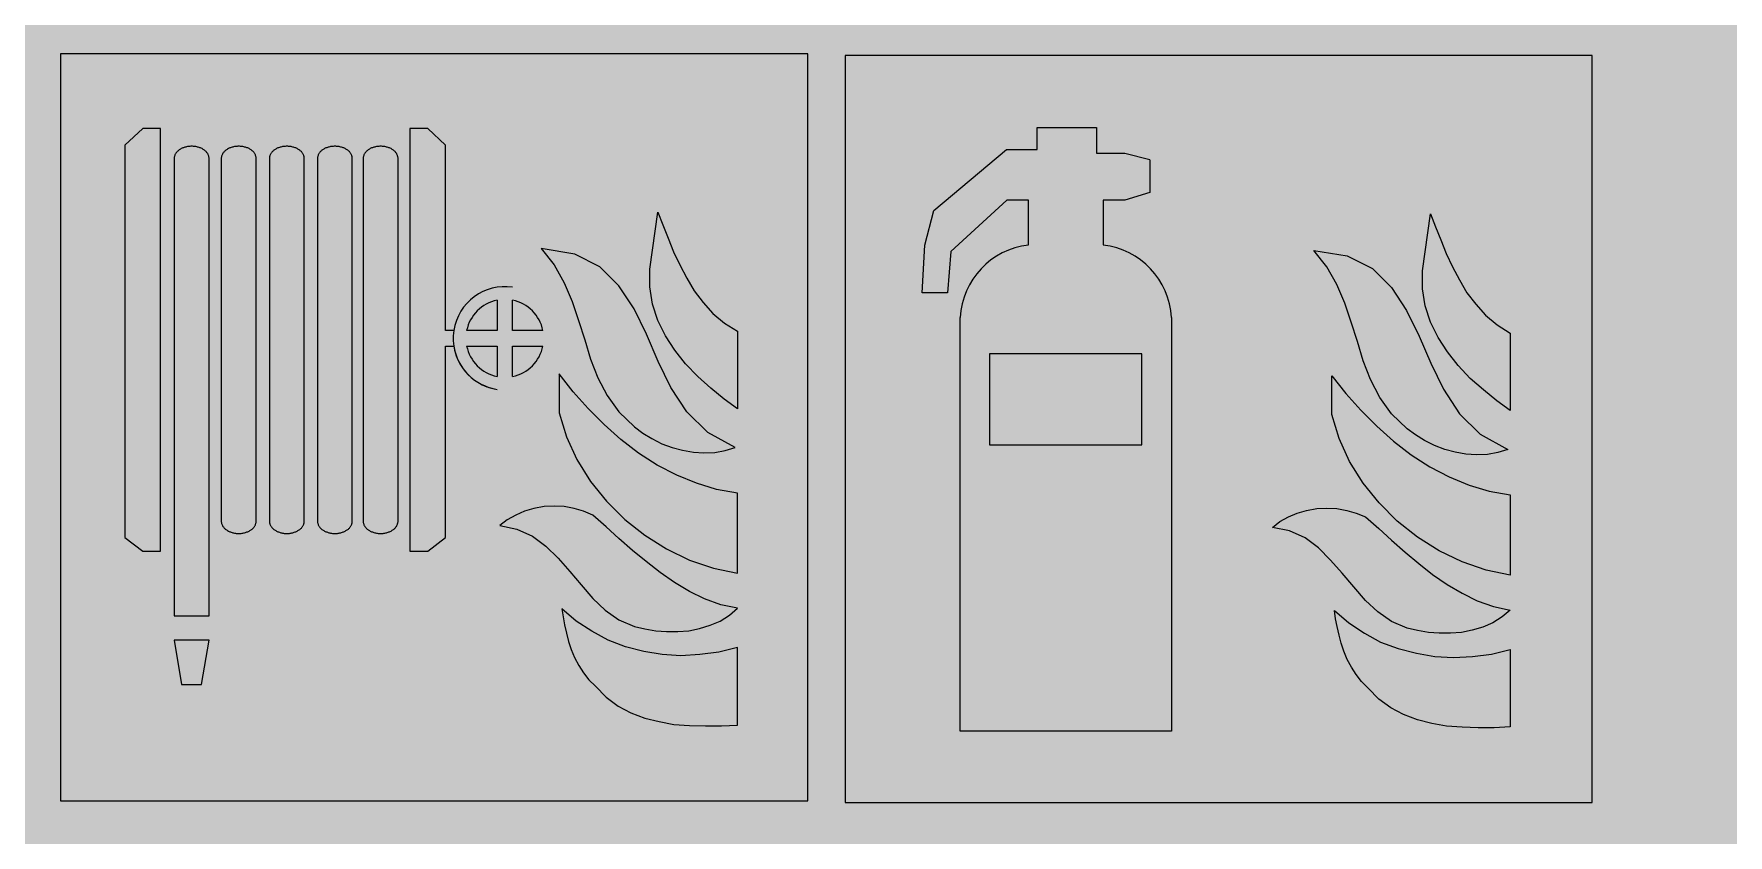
# Model space of a CAD drawing. Header units: metres. Extents: x 19 to 194, y 62 to 154.
# Drawn here: x 68.658 to 70.925, y 71.849 to 72.922 of the extents above; entities that cross this region are included whole.
import ezdxf

# ---------------------------------------------------------------- set-up
doc = ezdxf.new("R2010")
doc.units = ezdxf.units.M
doc.header["$MEASUREMENT"] = 0
doc.layers.add('ALL', color=7, linetype='Continuous')
doc.layers.add('ALL4', color=7, linetype='Continuous')

msp = doc.modelspace()

# ---------------------------------------------------------------- hatches: boundary and pattern name
at = {"layer": 'ALL4', "lineweight": 0, "true_color": 0xe6e6e6, "transparency": 33554687}
h = msp.add_hatch(color=254, dxfattribs=at)
h.dxf.hatch_style = 1
h.paths.add_polyline_path([(181.2945, 128.8704), (187.0549, 128.8704), (187.0549, 139.3912), (29.3495, 139.4008), (29.3495, 127.8507), (32.7796, 127.8507), (32.7295, 82.9907), (29.3495, 82.9907), (29.3495, 69.8204), (187.0545, 69.8204), (187.0545, 83.1151), (181.2945, 83.1151)])

# ---------------------------------------------------------------- linework, layer by layer
at = {"layer": 'ALL', "color": 1, "lineweight": 25}
for points in [[(68.6931, 71.895), (69.6931, 71.895), (69.6931, 72.895), (68.6931, 72.895)], [(70.7431, 71.8926), (70.7431, 72.8926), (69.7431, 72.8926), (69.7431, 71.8926)], [(68.8269, 72.7953), (68.8032, 72.7953), (68.7794, 72.7729), (68.7794, 72.2475), (68.8032, 72.2292), (68.8269, 72.2292)], [(68.892, 72.755), (68.892, 72.7558), (68.8919, 72.7566), (68.8917, 72.7574), (68.8915, 72.7582), (68.8913, 72.759), (68.891, 72.7597), (68.8906, 72.7605), (68.8902, 72.7612), (68.8898, 72.762), (68.8892, 72.7627), (68.8887, 72.7634), (68.8881, 72.7641), (68.8874, 72.7647), (68.8867, 72.7653), (68.886, 72.7659), (68.8852, 72.7665), (68.8843, 72.7671), (68.8835, 72.7676), (68.8826, 72.7681), (68.8816, 72.7686), (68.8807, 72.769), (68.8797, 72.7694), (68.8787, 72.7697), (68.8776, 72.7701), (68.8765, 72.7703), (68.8755, 72.7706), (68.8744, 72.7708), (68.8732, 72.771), (68.8721, 72.7711), (68.871, 72.7712), (68.8698, 72.7713), (68.8687, 72.7713), (68.8676, 72.7713), (68.8664, 72.7712), (68.8653, 72.7711), (68.8642, 72.771), (68.863, 72.7708), (68.8619, 72.7706), (68.8608, 72.7703), (68.8598, 72.7701), (68.8587, 72.7697), (68.8577, 72.7694), (68.8567, 72.769), (68.8558, 72.7686), (68.8548, 72.7681), (68.8539, 72.7676), (68.8531, 72.7671), (68.8522, 72.7665), (68.8514, 72.7659), (68.8507, 72.7653), (68.85, 72.7647), (68.8493, 72.7641), (68.8487, 72.7634), (68.8482, 72.7627), (68.8476, 72.762), (68.8472, 72.7612), (68.8468, 72.7605), (68.8464, 72.7597), (68.8461, 72.759), (68.8458, 72.7582), (68.8457, 72.7574), (68.8455, 72.7566), (68.8454, 72.7558), (68.8454, 72.755), (68.8454, 72.1426), (68.892, 72.1426)], [(68.955, 72.755), (68.955, 72.7558), (68.9549, 72.7566), (68.9547, 72.7574), (68.9545, 72.7582), (68.9543, 72.759), (68.954, 72.7597), (68.9536, 72.7605), (68.9532, 72.7612), (68.9528, 72.762), (68.9522, 72.7627), (68.9517, 72.7634), (68.9511, 72.7641), (68.9504, 72.7647), (68.9497, 72.7653), (68.949, 72.7659), (68.9482, 72.7665), (68.9473, 72.7671), (68.9465, 72.7676), (68.9456, 72.7681), (68.9446, 72.7686), (68.9437, 72.769), (68.9427, 72.7694), (68.9417, 72.7697), (68.9406, 72.7701), (68.9395, 72.7703), (68.9385, 72.7706), (68.9374, 72.7708), (68.9362, 72.771), (68.9351, 72.7711), (68.934, 72.7712), (68.9328, 72.7713), (68.9317, 72.7713), (68.9306, 72.7713), (68.9294, 72.7712), (68.9283, 72.7711), (68.9272, 72.771), (68.926, 72.7708), (68.9249, 72.7706), (68.9238, 72.7703), (68.9228, 72.7701), (68.9217, 72.7697), (68.9207, 72.7694), (68.9197, 72.769), (68.9188, 72.7686), (68.9178, 72.7681), (68.9169, 72.7676), (68.9161, 72.7671), (68.9152, 72.7665), (68.9144, 72.7659), (68.9137, 72.7653), (68.913, 72.7647), (68.9123, 72.7641), (68.9117, 72.7634), (68.9112, 72.7627), (68.9106, 72.762), (68.9102, 72.7612), (68.9098, 72.7605), (68.9094, 72.7597), (68.9091, 72.759), (68.9088, 72.7582), (68.9087, 72.7574), (68.9085, 72.7566), (68.9084, 72.7558), (68.9084, 72.755), (68.9084, 72.2693), (68.9084, 72.2685), (68.9085, 72.2677), (68.9087, 72.2669), (68.9088, 72.2661), (68.9091, 72.2653), (68.9094, 72.2645), (68.9098, 72.2638), (68.9102, 72.263), (68.9106, 72.2623), (68.9112, 72.2616), (68.9117, 72.2609), (68.9123, 72.2602), (68.913, 72.2596), (68.9137, 72.2589), (68.9144, 72.2583), (68.9152, 72.2577), (68.9161, 72.2572), (68.9169, 72.2567), (68.9178, 72.2562), (68.9188, 72.2557), (68.9197, 72.2553), (68.9207, 72.2549), (68.9217, 72.2545), (68.9228, 72.2542), (68.9238, 72.2539), (68.9249, 72.2537), (68.926, 72.2535), (68.9272, 72.2533), (68.9283, 72.2531), (68.9294, 72.253), (68.9306, 72.253), (68.9317, 72.253), (68.9328, 72.253), (68.934, 72.253), (68.9351, 72.2531), (68.9362, 72.2533), (68.9374, 72.2535), (68.9385, 72.2537), (68.9395, 72.2539), (68.9406, 72.2542), (68.9417, 72.2545), (68.9427, 72.2549), (68.9437, 72.2553), (68.9446, 72.2557), (68.9456, 72.2562), (68.9465, 72.2567), (68.9473, 72.2572), (68.9482, 72.2577), (68.949, 72.2583), (68.9497, 72.2589), (68.9504, 72.2596), (68.9511, 72.2602), (68.9517, 72.2609), (68.9522, 72.2616), (68.9528, 72.2623), (68.9532, 72.263), (68.9536, 72.2638), (68.954, 72.2645), (68.9543, 72.2653), (68.9545, 72.2661), (68.9547, 72.2669), (68.9549, 72.2677), (68.955, 72.2685), (68.955, 72.2693)], [(69.0194, 72.755), (69.0194, 72.7558), (69.0193, 72.7566), (69.0191, 72.7574), (69.0189, 72.7582), (69.0187, 72.759), (69.0184, 72.7597), (69.018, 72.7605), (69.0176, 72.7612), (69.0172, 72.762), (69.0166, 72.7627), (69.0161, 72.7634), (69.0155, 72.7641), (69.0148, 72.7647), (69.0141, 72.7653), (69.0134, 72.7659), (69.0126, 72.7665), (69.0117, 72.7671), (69.0109, 72.7676), (69.01, 72.7681), (69.009, 72.7686), (69.0081, 72.769), (69.0071, 72.7694), (69.0061, 72.7697), (69.005, 72.7701), (69.0039, 72.7703), (69.0029, 72.7706), (69.0018, 72.7708), (69.0006, 72.771), (68.9995, 72.7711), (68.9984, 72.7712), (68.9972, 72.7713), (68.9961, 72.7713), (68.995, 72.7713), (68.9938, 72.7712), (68.9927, 72.7711), (68.9916, 72.771), (68.9904, 72.7708), (68.9893, 72.7706), (68.9882, 72.7703), (68.9872, 72.7701), (68.9861, 72.7697), (68.9851, 72.7694), (68.9841, 72.769), (68.9832, 72.7686), (68.9822, 72.7681), (68.9813, 72.7676), (68.9805, 72.7671), (68.9796, 72.7665), (68.9788, 72.7659), (68.9781, 72.7653), (68.9774, 72.7647), (68.9767, 72.7641), (68.9761, 72.7634), (68.9756, 72.7627), (68.975, 72.762), (68.9746, 72.7612), (68.9742, 72.7605), (68.9738, 72.7597), (68.9735, 72.759), (68.9732, 72.7582), (68.9731, 72.7574), (68.9729, 72.7566), (68.9728, 72.7558), (68.9728, 72.755), (68.9728, 72.2693), (68.9728, 72.2685), (68.9729, 72.2677), (68.9731, 72.2669), (68.9732, 72.2661), (68.9735, 72.2653), (68.9738, 72.2645), (68.9742, 72.2638), (68.9746, 72.263), (68.975, 72.2623), (68.9756, 72.2616), (68.9761, 72.2609), (68.9767, 72.2602), (68.9774, 72.2596), (68.9781, 72.2589), (68.9788, 72.2583), (68.9796, 72.2577), (68.9805, 72.2572), (68.9813, 72.2567), (68.9822, 72.2562), (68.9832, 72.2557), (68.9841, 72.2553), (68.9851, 72.2549), (68.9861, 72.2545), (68.9872, 72.2542), (68.9882, 72.2539), (68.9893, 72.2537), (68.9904, 72.2535), (68.9916, 72.2533), (68.9927, 72.2531), (68.9938, 72.253), (68.995, 72.253), (68.9961, 72.253), (68.9972, 72.253), (68.9984, 72.253), (68.9995, 72.2531), (69.0006, 72.2533), (69.0018, 72.2535), (69.0029, 72.2537), (69.0039, 72.2539), (69.005, 72.2542), (69.0061, 72.2545), (69.0071, 72.2549), (69.0081, 72.2553), (69.009, 72.2557), (69.01, 72.2562), (69.0109, 72.2567), (69.0117, 72.2572), (69.0126, 72.2577), (69.0134, 72.2583), (69.0141, 72.2589), (69.0148, 72.2596), (69.0155, 72.2602), (69.0161, 72.2609), (69.0166, 72.2616), (69.0172, 72.2623), (69.0176, 72.263), (69.018, 72.2638), (69.0184, 72.2645), (69.0187, 72.2653), (69.0189, 72.2661), (69.0191, 72.2669), (69.0193, 72.2677), (69.0194, 72.2685), (69.0194, 72.2693)], [(69.0837, 72.755), (69.0837, 72.7558), (69.0836, 72.7566), (69.0834, 72.7574), (69.0832, 72.7582), (69.083, 72.759), (69.0827, 72.7597), (69.0823, 72.7605), (69.0819, 72.7612), (69.0815, 72.762), (69.0809, 72.7627), (69.0804, 72.7634), (69.0798, 72.7641), (69.0791, 72.7647), (69.0784, 72.7653), (69.0777, 72.7659), (69.0769, 72.7665), (69.076, 72.7671), (69.0752, 72.7676), (69.0743, 72.7681), (69.0733, 72.7686), (69.0724, 72.769), (69.0714, 72.7694), (69.0704, 72.7697), (69.0693, 72.7701), (69.0682, 72.7703), (69.0672, 72.7706), (69.0661, 72.7708), (69.0649, 72.771), (69.0638, 72.7711), (69.0627, 72.7712), (69.0615, 72.7713), (69.0604, 72.7713), (69.0593, 72.7713), (69.0581, 72.7712), (69.057, 72.7711), (69.0559, 72.771), (69.0547, 72.7708), (69.0536, 72.7706), (69.0525, 72.7703), (69.0515, 72.7701), (69.0504, 72.7697), (69.0494, 72.7694), (69.0484, 72.769), (69.0475, 72.7686), (69.0465, 72.7681), (69.0456, 72.7676), (69.0448, 72.7671), (69.0439, 72.7665), (69.0431, 72.7659), (69.0424, 72.7653), (69.0417, 72.7647), (69.041, 72.7641), (69.0404, 72.7634), (69.0399, 72.7627), (69.0393, 72.762), (69.0389, 72.7612), (69.0385, 72.7605), (69.0381, 72.7597), (69.0378, 72.759), (69.0375, 72.7582), (69.0374, 72.7574), (69.0372, 72.7566), (69.0371, 72.7558), (69.0371, 72.755), (69.0371, 72.2693), (69.0371, 72.2685), (69.0372, 72.2677), (69.0374, 72.2669), (69.0375, 72.2661), (69.0378, 72.2653), (69.0381, 72.2645), (69.0385, 72.2638), (69.0389, 72.263), (69.0393, 72.2623), (69.0399, 72.2616), (69.0404, 72.2609), (69.041, 72.2602), (69.0417, 72.2596), (69.0424, 72.2589), (69.0431, 72.2583), (69.0439, 72.2577), (69.0448, 72.2572), (69.0456, 72.2567), (69.0465, 72.2562), (69.0475, 72.2557), (69.0484, 72.2553), (69.0494, 72.2549), (69.0504, 72.2545), (69.0515, 72.2542), (69.0525, 72.2539), (69.0536, 72.2537), (69.0547, 72.2535), (69.0559, 72.2533), (69.057, 72.2531), (69.0581, 72.253), (69.0593, 72.253), (69.0604, 72.253), (69.0615, 72.253), (69.0627, 72.253), (69.0638, 72.2531), (69.0649, 72.2533), (69.0661, 72.2535), (69.0672, 72.2537), (69.0682, 72.2539), (69.0693, 72.2542), (69.0704, 72.2545), (69.0714, 72.2549), (69.0724, 72.2553), (69.0733, 72.2557), (69.0743, 72.2562), (69.0752, 72.2567), (69.076, 72.2572), (69.0769, 72.2577), (69.0777, 72.2583), (69.0784, 72.2589), (69.0791, 72.2596), (69.0798, 72.2602), (69.0804, 72.2609), (69.0809, 72.2616), (69.0815, 72.2623), (69.0819, 72.263), (69.0823, 72.2638), (69.0827, 72.2645), (69.083, 72.2653), (69.0832, 72.2661), (69.0834, 72.2669), (69.0836, 72.2677), (69.0837, 72.2685), (69.0837, 72.2693)], [(69.1449, 72.755), (69.1449, 72.7558), (69.1448, 72.7566), (69.1446, 72.7574), (69.1444, 72.7582), (69.1442, 72.759), (69.1439, 72.7597), (69.1435, 72.7605), (69.1431, 72.7612), (69.1427, 72.762), (69.1421, 72.7627), (69.1416, 72.7634), (69.141, 72.7641), (69.1403, 72.7647), (69.1396, 72.7653), (69.1389, 72.7659), (69.1381, 72.7665), (69.1372, 72.7671), (69.1364, 72.7676), (69.1355, 72.7681), (69.1345, 72.7686), (69.1336, 72.769), (69.1326, 72.7694), (69.1316, 72.7697), (69.1305, 72.7701), (69.1294, 72.7703), (69.1284, 72.7706), (69.1273, 72.7708), (69.1261, 72.771), (69.125, 72.7711), (69.1239, 72.7712), (69.1227, 72.7713), (69.1216, 72.7713), (69.1205, 72.7713), (69.1193, 72.7712), (69.1182, 72.7711), (69.1171, 72.771), (69.1159, 72.7708), (69.1148, 72.7706), (69.1137, 72.7703), (69.1127, 72.7701), (69.1116, 72.7697), (69.1106, 72.7694), (69.1096, 72.769), (69.1087, 72.7686), (69.1077, 72.7681), (69.1068, 72.7676), (69.106, 72.7671), (69.1051, 72.7665), (69.1043, 72.7659), (69.1036, 72.7653), (69.1029, 72.7647), (69.1022, 72.7641), (69.1016, 72.7634), (69.1011, 72.7627), (69.1005, 72.762), (69.1001, 72.7612), (69.0997, 72.7605), (69.0993, 72.7597), (69.099, 72.759), (69.0987, 72.7582), (69.0986, 72.7574), (69.0984, 72.7566), (69.0983, 72.7558), (69.0983, 72.755), (69.0983, 72.2693), (69.0983, 72.2685), (69.0984, 72.2677), (69.0986, 72.2669), (69.0987, 72.2661), (69.099, 72.2653), (69.0993, 72.2645), (69.0997, 72.2638), (69.1001, 72.263), (69.1005, 72.2623), (69.1011, 72.2616), (69.1016, 72.2609), (69.1022, 72.2602), (69.1029, 72.2596), (69.1036, 72.2589), (69.1043, 72.2583), (69.1051, 72.2577), (69.106, 72.2572), (69.1068, 72.2567), (69.1077, 72.2562), (69.1087, 72.2557), (69.1096, 72.2553), (69.1106, 72.2549), (69.1116, 72.2545), (69.1127, 72.2542), (69.1137, 72.2539), (69.1148, 72.2537), (69.1159, 72.2535), (69.1171, 72.2533), (69.1182, 72.2531), (69.1193, 72.253), (69.1205, 72.253), (69.1216, 72.253), (69.1227, 72.253), (69.1239, 72.253), (69.125, 72.2531), (69.1261, 72.2533), (69.1273, 72.2535), (69.1284, 72.2537), (69.1294, 72.2539), (69.1305, 72.2542), (69.1316, 72.2545), (69.1326, 72.2549), (69.1336, 72.2553), (69.1345, 72.2557), (69.1355, 72.2562), (69.1364, 72.2567), (69.1372, 72.2572), (69.1381, 72.2577), (69.1389, 72.2583), (69.1396, 72.2589), (69.1403, 72.2596), (69.141, 72.2602), (69.1416, 72.2609), (69.1421, 72.2616), (69.1427, 72.2623), (69.1431, 72.263), (69.1435, 72.2638), (69.1439, 72.2645), (69.1442, 72.2653), (69.1444, 72.2661), (69.1446, 72.2669), (69.1448, 72.2677), (69.1449, 72.2685), (69.1449, 72.2693)], [(69.5993, 72.4199), (69.5812, 72.4328), (69.5635, 72.4474), (69.5459, 72.463), (69.5298, 72.4801), (69.5152, 72.4983), (69.5028, 72.5175), (69.4924, 72.5382), (69.4856, 72.56), (69.482, 72.5829), (69.482, 72.6068), (69.4924, 72.6831), (69.4991, 72.666), (69.5064, 72.6483), (69.5137, 72.6301), (69.522, 72.6125), (69.5313, 72.5948), (69.5412, 72.5777), (69.5531, 72.5621), (69.5661, 72.5476), (69.5817, 72.5346), (69.5993, 72.5237)], [(70.6333, 72.5213), (70.6333, 72.4175), (70.6152, 72.4304), (70.5975, 72.445), (70.5799, 72.4606), (70.5638, 72.4777), (70.5492, 72.4959), (70.5368, 72.5151), (70.5264, 72.5358), (70.5196, 72.5576), (70.516, 72.5805), (70.516, 72.6044), (70.5264, 72.6807), (70.5331, 72.6636), (70.5404, 72.6459), (70.5477, 72.6277), (70.556, 72.6101), (70.5653, 72.5924), (70.5752, 72.5753), (70.5871, 72.5597), (70.6001, 72.5452), (70.6157, 72.5322), (70.6333, 72.5213)], [(69.4929, 72.4832), (69.4773, 72.5196), (69.4607, 72.5538), (69.4404, 72.5845), (69.415, 72.6099), (69.3813, 72.627), (69.3366, 72.6343), (69.3537, 72.6125), (69.3672, 72.5886), (69.3781, 72.5637), (69.3864, 72.5382), (69.3948, 72.5123), (69.4025, 72.4863), (69.4124, 72.4614), (69.4249, 72.4375), (69.4404, 72.4157), (69.4612, 72.3955), (69.4726, 72.3872), (69.4846, 72.3799), (69.4981, 72.3731), (69.5116, 72.3679), (69.5256, 72.3643), (69.5401, 72.3617), (69.5541, 72.3607), (69.5687, 72.3612), (69.5827, 72.3638), (69.5962, 72.3679), (69.5593, 72.3882), (69.5313, 72.4157), (69.51, 72.4484)], [(70.6302, 72.3655), (70.6167, 72.3614), (70.6027, 72.3588), (70.5881, 72.3583), (70.5741, 72.3593), (70.5596, 72.3619), (70.5456, 72.3655), (70.5321, 72.3707), (70.5186, 72.3775), (70.5066, 72.3848), (70.4952, 72.3931), (70.4744, 72.4133), (70.4589, 72.4351), (70.4464, 72.459), (70.4365, 72.4839), (70.4288, 72.5099), (70.4204, 72.5358), (70.4121, 72.5613), (70.4012, 72.5862), (70.3877, 72.6101), (70.3706, 72.6319), (70.4153, 72.6246), (70.449, 72.6075), (70.4744, 72.5821), (70.4947, 72.5514), (70.5113, 72.5172), (70.5269, 72.4808), (70.544, 72.446), (70.5653, 72.4133), (70.5933, 72.3858), (70.6302, 72.3655)], [(69.9366, 72.4936), (69.9366, 72.3717), (70.1404, 72.3717), (70.1404, 72.4936), (69.9366, 72.4936)], [(69.4919, 72.3445), (69.4669, 72.3606), (69.4431, 72.3788), (69.4207, 72.399), (69.3994, 72.4203), (69.3792, 72.4426), (69.3605, 72.4665), (69.3605, 72.4146), (69.3704, 72.3824), (69.3844, 72.3518), (69.4026, 72.3227), (69.4238, 72.2962), (69.4482, 72.2718), (69.4752, 72.2505), (69.5043, 72.2323), (69.535, 72.2173), (69.5671, 72.2064), (69.5993, 72.1996), (69.5993, 72.3071), (69.5713, 72.3118), (69.5443, 72.3201), (69.5178, 72.331)], [(70.6333, 72.3047), (70.6333, 72.1972), (70.6011, 72.204), (70.569, 72.2149), (70.5383, 72.2299), (70.5092, 72.2481), (70.4822, 72.2694), (70.4578, 72.2938), (70.4366, 72.3203), (70.4184, 72.3494), (70.4044, 72.38), (70.3945, 72.4122), (70.3945, 72.4641), (70.4132, 72.4402), (70.4334, 72.4179), (70.4547, 72.3966), (70.4771, 72.3764), (70.5009, 72.3582), (70.5259, 72.3421), (70.5518, 72.3286), (70.5783, 72.3177), (70.6053, 72.3094), (70.6333, 72.3047)], [(69.4405, 72.2463), (69.4234, 72.2619), (69.4057, 72.2775), (69.3932, 72.2827), (69.3808, 72.2863), (69.3673, 72.2889), (69.3538, 72.2894), (69.3403, 72.2889), (69.3268, 72.2863), (69.3143, 72.2827), (69.3024, 72.2775), (69.291, 72.2712), (69.2811, 72.2634), (69.3039, 72.2588), (69.3247, 72.2494), (69.3429, 72.2359), (69.359, 72.2198), (69.3746, 72.2022), (69.3901, 72.184), (69.4057, 72.1658), (69.4223, 72.1503), (69.4405, 72.1373), (69.4613, 72.1284), (69.4753, 72.1253), (69.4898, 72.1227), (69.5044, 72.1217), (69.5194, 72.1217), (69.534, 72.1227), (69.5485, 72.1258), (69.5625, 72.13), (69.576, 72.1357), (69.5885, 72.1435), (69.5994, 72.1528), (69.5771, 72.1575), (69.5552, 72.1653), (69.535, 72.1752), (69.5147, 72.1871), (69.4955, 72.2006), (69.4768, 72.2152), (69.4587, 72.2302)], [(70.6334, 72.1504), (70.6225, 72.1411), (70.61, 72.1333), (70.5965, 72.1276), (70.5825, 72.1234), (70.568, 72.1203), (70.5534, 72.1193), (70.5384, 72.1193), (70.5238, 72.1203), (70.5093, 72.1229), (70.4953, 72.126), (70.4745, 72.1349), (70.4563, 72.1479), (70.4397, 72.1634), (70.4241, 72.1816), (70.4086, 72.1998), (70.393, 72.2174), (70.3769, 72.2335), (70.3587, 72.247), (70.3379, 72.2564), (70.3151, 72.261), (70.325, 72.2688), (70.3364, 72.2751), (70.3483, 72.2803), (70.3608, 72.2839), (70.3743, 72.2865), (70.3878, 72.287), (70.4013, 72.2865), (70.4148, 72.2839), (70.4272, 72.2803), (70.4397, 72.2751), (70.4574, 72.2595), (70.4745, 72.2439), (70.4927, 72.2278), (70.5108, 72.2128), (70.5295, 72.1982), (70.5487, 72.1847), (70.569, 72.1728), (70.5892, 72.1629), (70.6111, 72.1551), (70.6334, 72.1504)], [(69.5993, 72.1002), (69.5744, 72.0939), (69.5489, 72.0908), (69.5235, 72.0893), (69.4986, 72.0908), (69.4737, 72.095), (69.4493, 72.1012), (69.4259, 72.11), (69.4041, 72.122), (69.3833, 72.1355), (69.3641, 72.1521), (69.3657, 72.1412), (69.3677, 72.1308), (69.3703, 72.1194), (69.3729, 72.1085), (69.3766, 72.0976), (69.3812, 72.0867), (69.3869, 72.0763), (69.3932, 72.0664), (69.4004, 72.0571), (69.4093, 72.0483), (69.4233, 72.0337), (69.4394, 72.0218), (69.4565, 72.013), (69.4752, 72.0057), (69.4944, 72.001), (69.5142, 71.9974), (69.5349, 71.9958), (69.5562, 71.9953), (69.578, 71.9953), (69.5993, 71.9963)], [(70.6333, 72.0978), (70.6333, 71.9939), (70.612, 71.9929), (70.5902, 71.9929), (70.5689, 71.9934), (70.5482, 71.995), (70.5284, 71.9986), (70.5092, 72.0033), (70.4905, 72.0106), (70.4734, 72.0194), (70.4573, 72.0313), (70.4433, 72.0459), (70.4344, 72.0547), (70.4272, 72.064), (70.4209, 72.0739), (70.4152, 72.0843), (70.4106, 72.0952), (70.4069, 72.1061), (70.4043, 72.117), (70.4017, 72.1284), (70.3997, 72.1388), (70.3981, 72.1497), (70.4173, 72.1331), (70.4381, 72.1196), (70.4599, 72.1076), (70.4833, 72.0988), (70.5077, 72.0926), (70.5326, 72.0884), (70.5575, 72.0869), (70.5829, 72.0884), (70.6084, 72.0915), (70.6333, 72.0978)], [(68.892, 72.1103), (68.8454, 72.1103), (68.8552, 72.0507), (68.8821, 72.0507)]]:
    msp.add_lwpolyline(points, close=True, dxfattribs=at)
for points in [[(69.1847, 72.7953), (69.1609, 72.7953)], [(69.1609, 72.7953), (69.1609, 72.2292)], [(69.2084, 72.7729), (69.1846, 72.7953)], [(70.0004, 72.7669), (70.0004, 72.7965)], [(70.0004, 72.7965), (70.0796, 72.7965)], [(70.0796, 72.7965), (70.0796, 72.7619)], [(69.2084, 72.5246), (69.2084, 72.7729)], [(69.862, 72.6852), (69.9593, 72.7669)], [(69.9593, 72.7669), (70.0004, 72.7669)], [(70.0796, 72.7619), (70.1175, 72.7619)], [(70.1176, 72.7619), (70.1512, 72.7534)], [(70.1512, 72.7533), (70.1512, 72.7092)], [(69.9598, 72.6992), (69.8846, 72.6305)], [(69.9885, 72.6992), (69.9598, 72.6992)], [(69.9885, 72.6392), (69.9885, 72.6992)], [(70.0885, 72.6992), (70.0885, 72.6392)], [(70.1175, 72.6992), (70.0885, 72.6992)], [(70.1512, 72.7092), (70.1176, 72.6992)], [(69.85, 72.6391), (69.862, 72.6851)], [(69.8465, 72.5753), (69.85, 72.6391)], [(69.8846, 72.6305), (69.8801, 72.5753)], [(69.2774, 72.5653), (69.2774, 72.5246)], [(69.2982, 72.5246), (69.2982, 72.5653)], [(69.8801, 72.5753), (69.8465, 72.5753)], [(69.8971, 71.9881), (69.8971, 72.5421)], [(70.1799, 72.5421), (70.1799, 71.9881)], [(69.2195, 72.5246), (69.2084, 72.5246)], [(69.2774, 72.5246), (69.2367, 72.5246)], [(69.3389, 72.5246), (69.2982, 72.5246)], [(69.2084, 72.2475), (69.2084, 72.5038)], [(69.2084, 72.5038), (69.2195, 72.5038)], [(69.2367, 72.5038), (69.2774, 72.5038)], [(69.2774, 72.5038), (69.2774, 72.4631)], [(69.2982, 72.5038), (69.3389, 72.5038)], [(69.2982, 72.4631), (69.2982, 72.5038)], [(69.1846, 72.2292), (69.2084, 72.2475)], [(69.1609, 72.2292), (69.1847, 72.2292)], [(70.1799, 71.9881), (69.8971, 71.9881)]]:
    msp.add_lwpolyline(points, dxfattribs=at)
for centre, radius, start, end in [((70.0007, 72.5361), 0.1037, 96.7397, 176.6901), ((70.0764, 72.5361), 0.1037, 3.3099, 83.2603), ((69.2878, 72.5142), 0.0691, 81.3391, -98.6609), ((69.2878, 72.5142), 0.0691, 81.3391, 171.3391), ((69.2878, 72.5142), 0.0521, 101.5069, 168.4931), ((69.2878, 72.5142), 0.0521, 11.5069, 78.4931), ((69.2878, 72.5142), 0.0691, -171.3391, -98.6609), ((69.2878, 72.5142), 0.0521, -168.4931, -101.5069), ((69.2878, 72.5142), 0.0521, -78.4931, -11.5069)]:
    msp.add_arc(centre, radius, start, end, dxfattribs=at)
at = {"layer": 'ALL4', "color": 1, "lineweight": 25}
for points in [[(68.6931, 71.895), (69.6931, 71.895), (69.6931, 72.895), (68.6931, 72.895)], [(70.7431, 71.8926), (70.7431, 72.8926), (69.7431, 72.8926), (69.7431, 71.8926)], [(68.8269, 72.7953), (68.8032, 72.7953), (68.7794, 72.7729), (68.7794, 72.2475), (68.8032, 72.2292), (68.8269, 72.2292)], [(68.892, 72.755), (68.892, 72.7558), (68.8919, 72.7566), (68.8917, 72.7574), (68.8915, 72.7582), (68.8913, 72.759), (68.891, 72.7597), (68.8906, 72.7605), (68.8902, 72.7612), (68.8898, 72.762), (68.8892, 72.7627), (68.8887, 72.7634), (68.8881, 72.7641), (68.8874, 72.7647), (68.8867, 72.7653), (68.886, 72.7659), (68.8852, 72.7665), (68.8843, 72.7671), (68.8835, 72.7676), (68.8826, 72.7681), (68.8816, 72.7686), (68.8807, 72.769), (68.8797, 72.7694), (68.8787, 72.7697), (68.8776, 72.7701), (68.8765, 72.7703), (68.8755, 72.7706), (68.8744, 72.7708), (68.8732, 72.771), (68.8721, 72.7711), (68.871, 72.7712), (68.8698, 72.7713), (68.8687, 72.7713), (68.8676, 72.7713), (68.8664, 72.7712), (68.8653, 72.7711), (68.8642, 72.771), (68.863, 72.7708), (68.8619, 72.7706), (68.8608, 72.7703), (68.8598, 72.7701), (68.8587, 72.7697), (68.8577, 72.7694), (68.8567, 72.769), (68.8558, 72.7686), (68.8548, 72.7681), (68.8539, 72.7676), (68.8531, 72.7671), (68.8522, 72.7665), (68.8514, 72.7659), (68.8507, 72.7653), (68.85, 72.7647), (68.8493, 72.7641), (68.8487, 72.7634), (68.8482, 72.7627), (68.8476, 72.762), (68.8472, 72.7612), (68.8468, 72.7605), (68.8464, 72.7597), (68.8461, 72.759), (68.8458, 72.7582), (68.8457, 72.7574), (68.8455, 72.7566), (68.8454, 72.7558), (68.8454, 72.755), (68.8454, 72.1426), (68.892, 72.1426)], [(68.955, 72.755), (68.955, 72.7558), (68.9549, 72.7566), (68.9547, 72.7574), (68.9545, 72.7582), (68.9543, 72.759), (68.954, 72.7597), (68.9536, 72.7605), (68.9532, 72.7612), (68.9528, 72.762), (68.9522, 72.7627), (68.9517, 72.7634), (68.9511, 72.7641), (68.9504, 72.7647), (68.9497, 72.7653), (68.949, 72.7659), (68.9482, 72.7665), (68.9473, 72.7671), (68.9465, 72.7676), (68.9456, 72.7681), (68.9446, 72.7686), (68.9437, 72.769), (68.9427, 72.7694), (68.9417, 72.7697), (68.9406, 72.7701), (68.9395, 72.7703), (68.9385, 72.7706), (68.9374, 72.7708), (68.9362, 72.771), (68.9351, 72.7711), (68.934, 72.7712), (68.9328, 72.7713), (68.9317, 72.7713), (68.9306, 72.7713), (68.9294, 72.7712), (68.9283, 72.7711), (68.9272, 72.771), (68.926, 72.7708), (68.9249, 72.7706), (68.9238, 72.7703), (68.9228, 72.7701), (68.9217, 72.7697), (68.9207, 72.7694), (68.9197, 72.769), (68.9188, 72.7686), (68.9178, 72.7681), (68.9169, 72.7676), (68.9161, 72.7671), (68.9152, 72.7665), (68.9144, 72.7659), (68.9137, 72.7653), (68.913, 72.7647), (68.9123, 72.7641), (68.9117, 72.7634), (68.9112, 72.7627), (68.9106, 72.762), (68.9102, 72.7612), (68.9098, 72.7605), (68.9094, 72.7597), (68.9091, 72.759), (68.9088, 72.7582), (68.9087, 72.7574), (68.9085, 72.7566), (68.9084, 72.7558), (68.9084, 72.755), (68.9084, 72.2693), (68.9084, 72.2685), (68.9085, 72.2677), (68.9087, 72.2669), (68.9088, 72.2661), (68.9091, 72.2653), (68.9094, 72.2645), (68.9098, 72.2638), (68.9102, 72.263), (68.9106, 72.2623), (68.9112, 72.2616), (68.9117, 72.2609), (68.9123, 72.2602), (68.913, 72.2596), (68.9137, 72.2589), (68.9144, 72.2583), (68.9152, 72.2577), (68.9161, 72.2572), (68.9169, 72.2567), (68.9178, 72.2562), (68.9188, 72.2557), (68.9197, 72.2553), (68.9207, 72.2549), (68.9217, 72.2545), (68.9228, 72.2542), (68.9238, 72.2539), (68.9249, 72.2537), (68.926, 72.2535), (68.9272, 72.2533), (68.9283, 72.2531), (68.9294, 72.253), (68.9306, 72.253), (68.9317, 72.253), (68.9328, 72.253), (68.934, 72.253), (68.9351, 72.2531), (68.9362, 72.2533), (68.9374, 72.2535), (68.9385, 72.2537), (68.9395, 72.2539), (68.9406, 72.2542), (68.9417, 72.2545), (68.9427, 72.2549), (68.9437, 72.2553), (68.9446, 72.2557), (68.9456, 72.2562), (68.9465, 72.2567), (68.9473, 72.2572), (68.9482, 72.2577), (68.949, 72.2583), (68.9497, 72.2589), (68.9504, 72.2596), (68.9511, 72.2602), (68.9517, 72.2609), (68.9522, 72.2616), (68.9528, 72.2623), (68.9532, 72.263), (68.9536, 72.2638), (68.954, 72.2645), (68.9543, 72.2653), (68.9545, 72.2661), (68.9547, 72.2669), (68.9549, 72.2677), (68.955, 72.2685), (68.955, 72.2693)], [(69.0194, 72.755), (69.0194, 72.7558), (69.0193, 72.7566), (69.0191, 72.7574), (69.0189, 72.7582), (69.0187, 72.759), (69.0184, 72.7597), (69.018, 72.7605), (69.0176, 72.7612), (69.0172, 72.762), (69.0166, 72.7627), (69.0161, 72.7634), (69.0155, 72.7641), (69.0148, 72.7647), (69.0141, 72.7653), (69.0134, 72.7659), (69.0126, 72.7665), (69.0117, 72.7671), (69.0109, 72.7676), (69.01, 72.7681), (69.009, 72.7686), (69.0081, 72.769), (69.0071, 72.7694), (69.0061, 72.7697), (69.005, 72.7701), (69.0039, 72.7703), (69.0029, 72.7706), (69.0018, 72.7708), (69.0006, 72.771), (68.9995, 72.7711), (68.9984, 72.7712), (68.9972, 72.7713), (68.9961, 72.7713), (68.995, 72.7713), (68.9938, 72.7712), (68.9927, 72.7711), (68.9916, 72.771), (68.9904, 72.7708), (68.9893, 72.7706), (68.9882, 72.7703), (68.9872, 72.7701), (68.9861, 72.7697), (68.9851, 72.7694), (68.9841, 72.769), (68.9832, 72.7686), (68.9822, 72.7681), (68.9813, 72.7676), (68.9805, 72.7671), (68.9796, 72.7665), (68.9788, 72.7659), (68.9781, 72.7653), (68.9774, 72.7647), (68.9767, 72.7641), (68.9761, 72.7634), (68.9756, 72.7627), (68.975, 72.762), (68.9746, 72.7612), (68.9742, 72.7605), (68.9738, 72.7597), (68.9735, 72.759), (68.9732, 72.7582), (68.9731, 72.7574), (68.9729, 72.7566), (68.9728, 72.7558), (68.9728, 72.755), (68.9728, 72.2693), (68.9728, 72.2685), (68.9729, 72.2677), (68.9731, 72.2669), (68.9732, 72.2661), (68.9735, 72.2653), (68.9738, 72.2645), (68.9742, 72.2638), (68.9746, 72.263), (68.975, 72.2623), (68.9756, 72.2616), (68.9761, 72.2609), (68.9767, 72.2602), (68.9774, 72.2596), (68.9781, 72.2589), (68.9788, 72.2583), (68.9796, 72.2577), (68.9805, 72.2572), (68.9813, 72.2567), (68.9822, 72.2562), (68.9832, 72.2557), (68.9841, 72.2553), (68.9851, 72.2549), (68.9861, 72.2545), (68.9872, 72.2542), (68.9882, 72.2539), (68.9893, 72.2537), (68.9904, 72.2535), (68.9916, 72.2533), (68.9927, 72.2531), (68.9938, 72.253), (68.995, 72.253), (68.9961, 72.253), (68.9972, 72.253), (68.9984, 72.253), (68.9995, 72.2531), (69.0006, 72.2533), (69.0018, 72.2535), (69.0029, 72.2537), (69.0039, 72.2539), (69.005, 72.2542), (69.0061, 72.2545), (69.0071, 72.2549), (69.0081, 72.2553), (69.009, 72.2557), (69.01, 72.2562), (69.0109, 72.2567), (69.0117, 72.2572), (69.0126, 72.2577), (69.0134, 72.2583), (69.0141, 72.2589), (69.0148, 72.2596), (69.0155, 72.2602), (69.0161, 72.2609), (69.0166, 72.2616), (69.0172, 72.2623), (69.0176, 72.263), (69.018, 72.2638), (69.0184, 72.2645), (69.0187, 72.2653), (69.0189, 72.2661), (69.0191, 72.2669), (69.0193, 72.2677), (69.0194, 72.2685), (69.0194, 72.2693)], [(69.0837, 72.755), (69.0837, 72.7558), (69.0836, 72.7566), (69.0834, 72.7574), (69.0832, 72.7582), (69.083, 72.759), (69.0827, 72.7597), (69.0823, 72.7605), (69.0819, 72.7612), (69.0815, 72.762), (69.0809, 72.7627), (69.0804, 72.7634), (69.0798, 72.7641), (69.0791, 72.7647), (69.0784, 72.7653), (69.0777, 72.7659), (69.0769, 72.7665), (69.076, 72.7671), (69.0752, 72.7676), (69.0743, 72.7681), (69.0733, 72.7686), (69.0724, 72.769), (69.0714, 72.7694), (69.0704, 72.7697), (69.0693, 72.7701), (69.0682, 72.7703), (69.0672, 72.7706), (69.0661, 72.7708), (69.0649, 72.771), (69.0638, 72.7711), (69.0627, 72.7712), (69.0615, 72.7713), (69.0604, 72.7713), (69.0593, 72.7713), (69.0581, 72.7712), (69.057, 72.7711), (69.0559, 72.771), (69.0547, 72.7708), (69.0536, 72.7706), (69.0525, 72.7703), (69.0515, 72.7701), (69.0504, 72.7697), (69.0494, 72.7694), (69.0484, 72.769), (69.0475, 72.7686), (69.0465, 72.7681), (69.0456, 72.7676), (69.0448, 72.7671), (69.0439, 72.7665), (69.0431, 72.7659), (69.0424, 72.7653), (69.0417, 72.7647), (69.041, 72.7641), (69.0404, 72.7634), (69.0399, 72.7627), (69.0393, 72.762), (69.0389, 72.7612), (69.0385, 72.7605), (69.0381, 72.7597), (69.0378, 72.759), (69.0375, 72.7582), (69.0374, 72.7574), (69.0372, 72.7566), (69.0371, 72.7558), (69.0371, 72.755), (69.0371, 72.2693), (69.0371, 72.2685), (69.0372, 72.2677), (69.0374, 72.2669), (69.0375, 72.2661), (69.0378, 72.2653), (69.0381, 72.2645), (69.0385, 72.2638), (69.0389, 72.263), (69.0393, 72.2623), (69.0399, 72.2616), (69.0404, 72.2609), (69.041, 72.2602), (69.0417, 72.2596), (69.0424, 72.2589), (69.0431, 72.2583), (69.0439, 72.2577), (69.0448, 72.2572), (69.0456, 72.2567), (69.0465, 72.2562), (69.0475, 72.2557), (69.0484, 72.2553), (69.0494, 72.2549), (69.0504, 72.2545), (69.0515, 72.2542), (69.0525, 72.2539), (69.0536, 72.2537), (69.0547, 72.2535), (69.0559, 72.2533), (69.057, 72.2531), (69.0581, 72.253), (69.0593, 72.253), (69.0604, 72.253), (69.0615, 72.253), (69.0627, 72.253), (69.0638, 72.2531), (69.0649, 72.2533), (69.0661, 72.2535), (69.0672, 72.2537), (69.0682, 72.2539), (69.0693, 72.2542), (69.0704, 72.2545), (69.0714, 72.2549), (69.0724, 72.2553), (69.0733, 72.2557), (69.0743, 72.2562), (69.0752, 72.2567), (69.076, 72.2572), (69.0769, 72.2577), (69.0777, 72.2583), (69.0784, 72.2589), (69.0791, 72.2596), (69.0798, 72.2602), (69.0804, 72.2609), (69.0809, 72.2616), (69.0815, 72.2623), (69.0819, 72.263), (69.0823, 72.2638), (69.0827, 72.2645), (69.083, 72.2653), (69.0832, 72.2661), (69.0834, 72.2669), (69.0836, 72.2677), (69.0837, 72.2685), (69.0837, 72.2693)], [(69.1449, 72.755), (69.1449, 72.7558), (69.1448, 72.7566), (69.1446, 72.7574), (69.1444, 72.7582), (69.1442, 72.759), (69.1439, 72.7597), (69.1435, 72.7605), (69.1431, 72.7612), (69.1427, 72.762), (69.1421, 72.7627), (69.1416, 72.7634), (69.141, 72.7641), (69.1403, 72.7647), (69.1396, 72.7653), (69.1389, 72.7659), (69.1381, 72.7665), (69.1372, 72.7671), (69.1364, 72.7676), (69.1355, 72.7681), (69.1345, 72.7686), (69.1336, 72.769), (69.1326, 72.7694), (69.1316, 72.7697), (69.1305, 72.7701), (69.1294, 72.7703), (69.1284, 72.7706), (69.1273, 72.7708), (69.1261, 72.771), (69.125, 72.7711), (69.1239, 72.7712), (69.1227, 72.7713), (69.1216, 72.7713), (69.1205, 72.7713), (69.1193, 72.7712), (69.1182, 72.7711), (69.1171, 72.771), (69.1159, 72.7708), (69.1148, 72.7706), (69.1137, 72.7703), (69.1127, 72.7701), (69.1116, 72.7697), (69.1106, 72.7694), (69.1096, 72.769), (69.1087, 72.7686), (69.1077, 72.7681), (69.1068, 72.7676), (69.106, 72.7671), (69.1051, 72.7665), (69.1043, 72.7659), (69.1036, 72.7653), (69.1029, 72.7647), (69.1022, 72.7641), (69.1016, 72.7634), (69.1011, 72.7627), (69.1005, 72.762), (69.1001, 72.7612), (69.0997, 72.7605), (69.0993, 72.7597), (69.099, 72.759), (69.0987, 72.7582), (69.0986, 72.7574), (69.0984, 72.7566), (69.0983, 72.7558), (69.0983, 72.755), (69.0983, 72.2693), (69.0983, 72.2685), (69.0984, 72.2677), (69.0986, 72.2669), (69.0987, 72.2661), (69.099, 72.2653), (69.0993, 72.2645), (69.0997, 72.2638), (69.1001, 72.263), (69.1005, 72.2623), (69.1011, 72.2616), (69.1016, 72.2609), (69.1022, 72.2602), (69.1029, 72.2596), (69.1036, 72.2589), (69.1043, 72.2583), (69.1051, 72.2577), (69.106, 72.2572), (69.1068, 72.2567), (69.1077, 72.2562), (69.1087, 72.2557), (69.1096, 72.2553), (69.1106, 72.2549), (69.1116, 72.2545), (69.1127, 72.2542), (69.1137, 72.2539), (69.1148, 72.2537), (69.1159, 72.2535), (69.1171, 72.2533), (69.1182, 72.2531), (69.1193, 72.253), (69.1205, 72.253), (69.1216, 72.253), (69.1227, 72.253), (69.1239, 72.253), (69.125, 72.2531), (69.1261, 72.2533), (69.1273, 72.2535), (69.1284, 72.2537), (69.1294, 72.2539), (69.1305, 72.2542), (69.1316, 72.2545), (69.1326, 72.2549), (69.1336, 72.2553), (69.1345, 72.2557), (69.1355, 72.2562), (69.1364, 72.2567), (69.1372, 72.2572), (69.1381, 72.2577), (69.1389, 72.2583), (69.1396, 72.2589), (69.1403, 72.2596), (69.141, 72.2602), (69.1416, 72.2609), (69.1421, 72.2616), (69.1427, 72.2623), (69.1431, 72.263), (69.1435, 72.2638), (69.1439, 72.2645), (69.1442, 72.2653), (69.1444, 72.2661), (69.1446, 72.2669), (69.1448, 72.2677), (69.1449, 72.2685), (69.1449, 72.2693)], [(69.5993, 72.4199), (69.5812, 72.4328), (69.5635, 72.4474), (69.5459, 72.463), (69.5298, 72.4801), (69.5152, 72.4983), (69.5028, 72.5175), (69.4924, 72.5382), (69.4856, 72.56), (69.482, 72.5829), (69.482, 72.6068), (69.4924, 72.6831), (69.4991, 72.666), (69.5064, 72.6483), (69.5137, 72.6301), (69.522, 72.6125), (69.5313, 72.5948), (69.5412, 72.5777), (69.5531, 72.5621), (69.5661, 72.5476), (69.5817, 72.5346), (69.5993, 72.5237)], [(70.6333, 72.5213), (70.6333, 72.4175), (70.6152, 72.4304), (70.5975, 72.445), (70.5799, 72.4606), (70.5638, 72.4777), (70.5492, 72.4959), (70.5368, 72.5151), (70.5264, 72.5358), (70.5196, 72.5576), (70.516, 72.5805), (70.516, 72.6044), (70.5264, 72.6807), (70.5331, 72.6636), (70.5404, 72.6459), (70.5477, 72.6277), (70.556, 72.6101), (70.5653, 72.5924), (70.5752, 72.5753), (70.5871, 72.5597), (70.6001, 72.5452), (70.6157, 72.5322), (70.6333, 72.5213)], [(69.4929, 72.4832), (69.4773, 72.5196), (69.4607, 72.5538), (69.4404, 72.5845), (69.415, 72.6099), (69.3813, 72.627), (69.3366, 72.6343), (69.3537, 72.6125), (69.3672, 72.5886), (69.3781, 72.5637), (69.3864, 72.5382), (69.3948, 72.5123), (69.4025, 72.4863), (69.4124, 72.4614), (69.4249, 72.4375), (69.4404, 72.4157), (69.4612, 72.3955), (69.4726, 72.3872), (69.4846, 72.3799), (69.4981, 72.3731), (69.5116, 72.3679), (69.5256, 72.3643), (69.5401, 72.3617), (69.5541, 72.3607), (69.5687, 72.3612), (69.5827, 72.3638), (69.5962, 72.3679), (69.5593, 72.3882), (69.5313, 72.4157), (69.51, 72.4484)], [(70.6302, 72.3655), (70.6167, 72.3614), (70.6027, 72.3588), (70.5881, 72.3583), (70.5741, 72.3593), (70.5596, 72.3619), (70.5456, 72.3655), (70.5321, 72.3707), (70.5186, 72.3775), (70.5066, 72.3848), (70.4952, 72.3931), (70.4744, 72.4133), (70.4589, 72.4351), (70.4464, 72.459), (70.4365, 72.4839), (70.4288, 72.5099), (70.4204, 72.5358), (70.4121, 72.5613), (70.4012, 72.5862), (70.3877, 72.6101), (70.3706, 72.6319), (70.4153, 72.6246), (70.449, 72.6075), (70.4744, 72.5821), (70.4947, 72.5514), (70.5113, 72.5172), (70.5269, 72.4808), (70.544, 72.446), (70.5653, 72.4133), (70.5933, 72.3858), (70.6302, 72.3655)], [(69.9366, 72.4936), (69.9366, 72.3717), (70.1404, 72.3717), (70.1404, 72.4936), (69.9366, 72.4936)], [(69.4919, 72.3445), (69.4669, 72.3606), (69.4431, 72.3788), (69.4207, 72.399), (69.3994, 72.4203), (69.3792, 72.4426), (69.3605, 72.4665), (69.3605, 72.4146), (69.3704, 72.3824), (69.3844, 72.3518), (69.4026, 72.3227), (69.4238, 72.2962), (69.4482, 72.2718), (69.4752, 72.2505), (69.5043, 72.2323), (69.535, 72.2173), (69.5671, 72.2064), (69.5993, 72.1996), (69.5993, 72.3071), (69.5713, 72.3118), (69.5443, 72.3201), (69.5178, 72.331)], [(70.6333, 72.3047), (70.6333, 72.1972), (70.6011, 72.204), (70.569, 72.2149), (70.5383, 72.2299), (70.5092, 72.2481), (70.4822, 72.2694), (70.4578, 72.2938), (70.4366, 72.3203), (70.4184, 72.3494), (70.4044, 72.38), (70.3945, 72.4122), (70.3945, 72.4641), (70.4132, 72.4402), (70.4334, 72.4179), (70.4547, 72.3966), (70.4771, 72.3764), (70.5009, 72.3582), (70.5259, 72.3421), (70.5518, 72.3286), (70.5783, 72.3177), (70.6053, 72.3094), (70.6333, 72.3047)], [(69.4405, 72.2463), (69.4234, 72.2619), (69.4057, 72.2775), (69.3932, 72.2827), (69.3808, 72.2863), (69.3673, 72.2889), (69.3538, 72.2894), (69.3403, 72.2889), (69.3268, 72.2863), (69.3143, 72.2827), (69.3024, 72.2775), (69.291, 72.2712), (69.2811, 72.2634), (69.3039, 72.2588), (69.3247, 72.2494), (69.3429, 72.2359), (69.359, 72.2198), (69.3746, 72.2022), (69.3901, 72.184), (69.4057, 72.1658), (69.4223, 72.1503), (69.4405, 72.1373), (69.4613, 72.1284), (69.4753, 72.1253), (69.4898, 72.1227), (69.5044, 72.1217), (69.5194, 72.1217), (69.534, 72.1227), (69.5485, 72.1258), (69.5625, 72.13), (69.576, 72.1357), (69.5885, 72.1435), (69.5994, 72.1528), (69.5771, 72.1575), (69.5552, 72.1653), (69.535, 72.1752), (69.5147, 72.1871), (69.4955, 72.2006), (69.4768, 72.2152), (69.4587, 72.2302)], [(70.6334, 72.1504), (70.6225, 72.1411), (70.61, 72.1333), (70.5965, 72.1276), (70.5825, 72.1234), (70.568, 72.1203), (70.5534, 72.1193), (70.5384, 72.1193), (70.5238, 72.1203), (70.5093, 72.1229), (70.4953, 72.126), (70.4745, 72.1349), (70.4563, 72.1479), (70.4397, 72.1634), (70.4241, 72.1816), (70.4086, 72.1998), (70.393, 72.2174), (70.3769, 72.2335), (70.3587, 72.247), (70.3379, 72.2564), (70.3151, 72.261), (70.325, 72.2688), (70.3364, 72.2751), (70.3483, 72.2803), (70.3608, 72.2839), (70.3743, 72.2865), (70.3878, 72.287), (70.4013, 72.2865), (70.4148, 72.2839), (70.4272, 72.2803), (70.4397, 72.2751), (70.4574, 72.2595), (70.4745, 72.2439), (70.4927, 72.2278), (70.5108, 72.2128), (70.5295, 72.1982), (70.5487, 72.1847), (70.569, 72.1728), (70.5892, 72.1629), (70.6111, 72.1551), (70.6334, 72.1504)], [(69.5993, 72.1002), (69.5744, 72.0939), (69.5489, 72.0908), (69.5235, 72.0893), (69.4986, 72.0908), (69.4737, 72.095), (69.4493, 72.1012), (69.4259, 72.11), (69.4041, 72.122), (69.3833, 72.1355), (69.3641, 72.1521), (69.3657, 72.1412), (69.3677, 72.1308), (69.3703, 72.1194), (69.3729, 72.1085), (69.3766, 72.0976), (69.3812, 72.0867), (69.3869, 72.0763), (69.3932, 72.0664), (69.4004, 72.0571), (69.4093, 72.0483), (69.4233, 72.0337), (69.4394, 72.0218), (69.4565, 72.013), (69.4752, 72.0057), (69.4944, 72.001), (69.5142, 71.9974), (69.5349, 71.9958), (69.5562, 71.9953), (69.578, 71.9953), (69.5993, 71.9963)], [(70.6333, 72.0978), (70.6333, 71.9939), (70.612, 71.9929), (70.5902, 71.9929), (70.5689, 71.9934), (70.5482, 71.995), (70.5284, 71.9986), (70.5092, 72.0033), (70.4905, 72.0106), (70.4734, 72.0194), (70.4573, 72.0313), (70.4433, 72.0459), (70.4344, 72.0547), (70.4272, 72.064), (70.4209, 72.0739), (70.4152, 72.0843), (70.4106, 72.0952), (70.4069, 72.1061), (70.4043, 72.117), (70.4017, 72.1284), (70.3997, 72.1388), (70.3981, 72.1497), (70.4173, 72.1331), (70.4381, 72.1196), (70.4599, 72.1076), (70.4833, 72.0988), (70.5077, 72.0926), (70.5326, 72.0884), (70.5575, 72.0869), (70.5829, 72.0884), (70.6084, 72.0915), (70.6333, 72.0978)], [(68.892, 72.1103), (68.8454, 72.1103), (68.8552, 72.0507), (68.8821, 72.0507)]]:
    msp.add_lwpolyline(points, close=True, dxfattribs=at)
for points in [[(69.1847, 72.7953), (69.1609, 72.7953)], [(69.1609, 72.7953), (69.1609, 72.2292)], [(69.2084, 72.7729), (69.1846, 72.7953)], [(70.0004, 72.7669), (70.0004, 72.7965)], [(70.0004, 72.7965), (70.0796, 72.7965)], [(70.0796, 72.7965), (70.0796, 72.7619)], [(69.2084, 72.5246), (69.2084, 72.7729)], [(69.862, 72.6852), (69.9593, 72.7669)], [(69.9593, 72.7669), (70.0004, 72.7669)], [(70.0796, 72.7619), (70.1175, 72.7619)], [(70.1176, 72.7619), (70.1512, 72.7534)], [(70.1512, 72.7533), (70.1512, 72.7092)], [(69.9598, 72.6992), (69.8846, 72.6305)], [(69.9885, 72.6992), (69.9598, 72.6992)], [(69.9885, 72.6392), (69.9885, 72.6992)], [(70.0885, 72.6992), (70.0885, 72.6392)], [(70.1175, 72.6992), (70.0885, 72.6992)], [(70.1512, 72.7092), (70.1176, 72.6992)], [(69.85, 72.6391), (69.862, 72.6851)], [(69.8465, 72.5753), (69.85, 72.6391)], [(69.8846, 72.6305), (69.8801, 72.5753)], [(69.2774, 72.5653), (69.2774, 72.5246)], [(69.2982, 72.5246), (69.2982, 72.5653)], [(69.8801, 72.5753), (69.8465, 72.5753)], [(69.8971, 71.9881), (69.8971, 72.5421)], [(70.1799, 72.5421), (70.1799, 71.9881)], [(69.2195, 72.5246), (69.2084, 72.5246)], [(69.2774, 72.5246), (69.2367, 72.5246)], [(69.3389, 72.5246), (69.2982, 72.5246)], [(69.2084, 72.2475), (69.2084, 72.5038)], [(69.2084, 72.5038), (69.2195, 72.5038)], [(69.2367, 72.5038), (69.2774, 72.5038)], [(69.2774, 72.5038), (69.2774, 72.4631)], [(69.2982, 72.5038), (69.3389, 72.5038)], [(69.2982, 72.4631), (69.2982, 72.5038)], [(69.1846, 72.2292), (69.2084, 72.2475)], [(69.1609, 72.2292), (69.1847, 72.2292)], [(70.1799, 71.9881), (69.8971, 71.9881)]]:
    msp.add_lwpolyline(points, dxfattribs=at)
for centre, radius, start, end in [((70.0007, 72.5361), 0.1037, 96.7397, 176.6901), ((70.0764, 72.5361), 0.1037, 3.3099, 83.2603), ((69.2878, 72.5142), 0.0691, 81.3391, -98.6609), ((69.2878, 72.5142), 0.0691, 81.3391, 171.3391), ((69.2878, 72.5142), 0.0521, 101.5069, 168.4931), ((69.2878, 72.5142), 0.0521, 11.5069, 78.4931), ((69.2878, 72.5142), 0.0691, -171.3391, -98.6609), ((69.2878, 72.5142), 0.0521, -168.4931, -101.5069), ((69.2878, 72.5142), 0.0521, -78.4931, -11.5069)]:
    msp.add_arc(centre, radius, start, end, dxfattribs=at)

doc.saveas('drawing.dxf')
